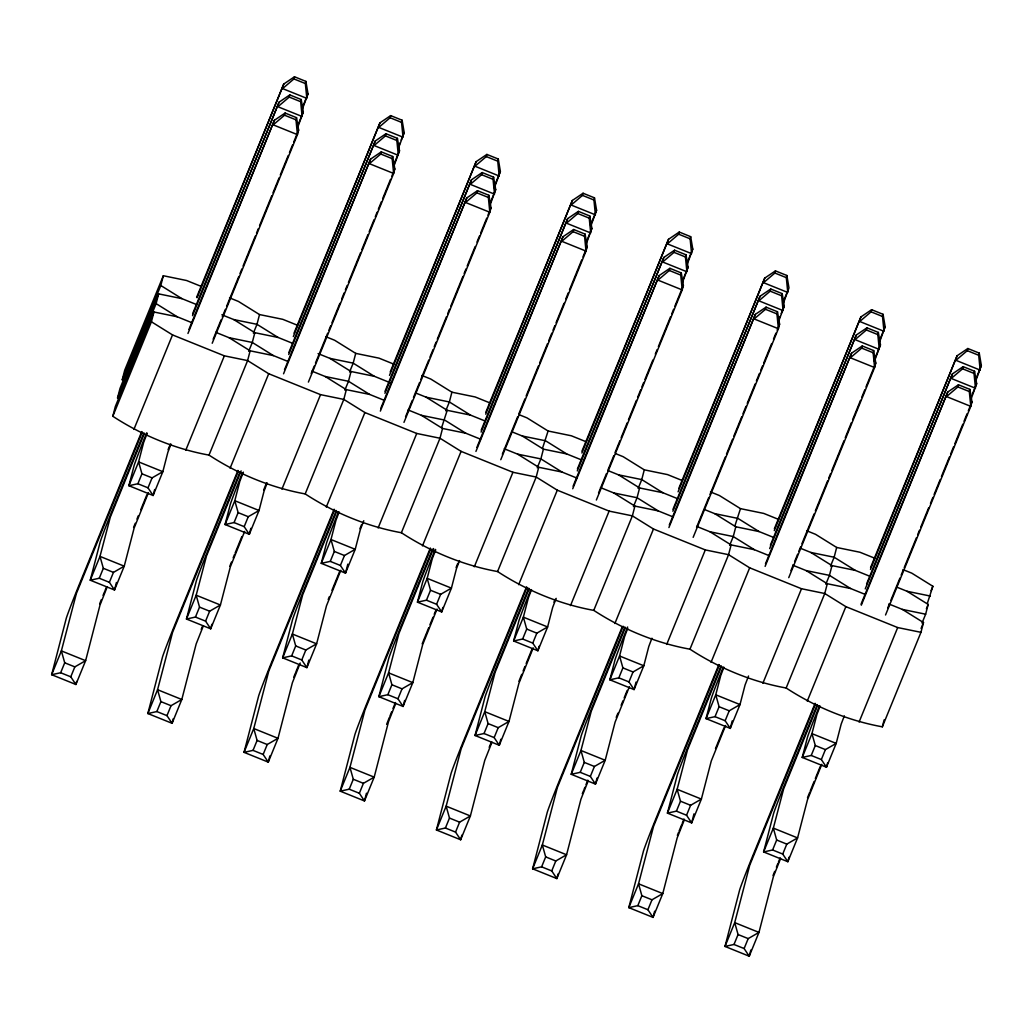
<?xml version="1.0" encoding="UTF-8"?>
<svg xmlns="http://www.w3.org/2000/svg" width="1033" height="1033" viewBox="0 0 1033 1033"><rect width="100%" height="100%" fill="white"/><g stroke="black" fill="none" stroke-linecap="round" stroke-linejoin="round"><path stroke-width="1.5" d="M889.051 604.047L902.39 609.418L923.489 622.55L920.958 632.325L882.337 726.819C848.209 720.647 815.166 706.946 786.152 688.004C752.024 681.832 718.981 668.131 689.954 649.189C655.826 643.017 622.783 629.304 593.768 610.374C559.641 604.202 526.598 590.489 497.57 571.546C463.443 565.374 430.399 551.674 401.385 532.731C367.244 526.559 334.201 512.859 305.187 493.916C271.059 487.744 238.016 474.031 209.002 455.101C174.861 448.916 141.818 435.216 112.804 416.273L115.334 406.511L153.943 312.005L177.211 316.769L192.009 322.748M112.804 416.273L151.412 321.779L153.943 312.005M158.63 293.876L120.022 388.369L117.491 398.144L156.112 303.637L158.63 293.876L181.898 298.64L196.709 304.619M163.33 275.734L124.709 370.24L122.178 380.015L160.799 285.508L163.33 275.734L186.586 280.511L201.396 286.477M76.687 681.393L75.887 684.492L51.65 674.704L66.319 618.121A34.735 0.826 -68 0 1 78.805 585.646L141.741 431.587M116.445 582.47L114.495 589.985L90.258 580.21L100.24 541.757A34.735 0.826 -68 0 1 112.726 509.282L143.936 432.892M154.666 489.5L153.116 495.491L128.88 485.704L134.161 465.392A34.735 0.826 -68 0 1 146.647 432.917M212.204 343.253L297.439 134.639L298.627 130.068L296.536 117.659L285.108 113.049L274.391 120.28L187.954 333.478M297.866 126.943L303.315 111.938L301.223 99.53L289.795 94.92L279.078 102.151L192.525 315.659M301.933 110.324L308.002 93.796L305.91 81.4L294.482 76.778L283.765 84.022L197.122 297.736M296.536 117.659L295.98 119.815L297.439 134.639L273.203 124.851L284.54 115.205L285.108 113.049M301.223 99.53L300.668 101.686L302.127 116.497L277.89 106.722L289.24 97.076L289.795 94.92M305.91 81.4L305.355 83.544L306.827 98.367L282.59 88.593L293.927 78.934L294.482 76.778M215.716 332.316L229.042 337.688L250.141 350.82L247.61 360.594L209.002 455.101M221.875 314.781L233.729 319.559L254.828 332.691L252.297 342.465L248.682 351.323M229.533 297.84L238.416 301.429L259.515 314.561L256.985 324.323L253.369 333.181M173.286 718.658L172.085 723.307L147.848 713.532L162.517 656.936A34.735 0.826 -68 0 1 174.99 624.474L237.939 470.415M211.855 624.294L210.693 628.813L186.457 619.025L196.438 580.572A34.735 0.826 -68 0 1 208.911 548.11L240.121 471.707M250.851 528.315L249.302 534.306L225.065 524.532L230.359 504.207A34.735 0.826 -68 0 1 242.277 473.14M308.389 382.081L393.638 173.454L394.813 168.883L392.721 156.487L381.293 151.864L370.576 159.108L283.546 373.791M394.051 165.771L399.513 150.753L397.421 138.345L385.98 133.735L375.263 140.966L288.711 354.487M398.131 149.139L404.2 132.611L402.108 120.215L390.668 115.606L379.963 122.837L293.32 336.551M392.721 156.487L392.166 158.63L393.638 173.454L369.401 163.679L380.738 154.02L381.293 151.864M397.421 138.345L396.853 140.501L398.325 155.324L374.088 145.537L385.425 135.891L385.98 133.735M402.108 120.215L401.553 122.372L403.012 137.182L378.775 127.408L390.112 117.749L390.668 115.606M311.901 371.131L325.227 376.516L346.326 389.648L343.808 399.409L305.187 493.916M318.074 353.596L329.927 358.374L351.013 371.506L348.495 381.28L344.867 390.138M325.731 336.655L334.615 340.244L355.714 353.376L353.183 363.151L349.567 372.009M269.871 755.936L268.27 762.122L244.033 752.347L258.702 695.751A34.735 0.826 -68 0 1 271.188 663.289L334.124 509.23M308.828 660.113L306.891 667.628L282.655 657.84L292.623 619.387A34.735 0.826 -68 0 1 305.109 586.925L336.319 510.534M347.824 564.147L345.5 573.121L321.263 563.347L326.544 543.022A34.735 0.826 -68 0 1 338.462 511.955M403.968 422.381L489.823 212.269L491.011 207.698L488.919 195.302L477.491 190.692L466.774 197.923L380.351 411.108M490.249 204.586L495.698 189.568L493.606 177.159L482.179 172.55L471.461 179.794L384.909 393.302M494.329 187.954L500.385 171.439L498.293 159.03L486.866 154.421L476.148 161.652L389.506 375.366M488.919 195.302L488.364 197.458L489.823 212.269L465.586 202.494L476.923 192.835L477.491 190.692M493.606 177.159L493.051 179.316L494.523 194.139L470.286 184.352L481.623 174.706L482.179 172.55M498.293 159.03L497.738 161.187L499.21 176.01L474.973 166.223L486.311 156.577L486.866 154.421M408.1 409.946L421.425 415.331L442.524 428.463L439.993 438.237L401.385 532.731M415.744 393.018L426.113 397.189L447.212 410.321L441.672 427.481M421.916 375.47L430.8 379.059L451.899 392.191L449.368 401.966L445.752 410.824M366.47 793.202L364.468 800.949L340.231 791.162L354.9 734.579A34.735 0.826 -68 0 1 367.374 702.104L430.322 548.045M404.639 700.426L403.077 706.443L378.84 696.668L388.821 658.202A34.735 0.826 -68 0 1 401.295 625.74L432.504 549.349M442.847 607.456L441.698 611.949L417.448 602.162L422.742 581.837A34.735 0.826 -68 0 1 435.229 549.375M500.773 459.711L586.021 251.096L587.196 246.525L585.104 234.117L573.677 229.507L562.959 236.738L475.929 451.421M586.447 243.401L591.896 228.383L589.804 215.987L578.364 211.365L567.659 218.609L481.094 432.117M591.121 225.284L596.583 210.254L594.491 197.845L583.064 193.236L572.347 200.467L485.704 414.181M585.104 234.117L584.549 236.273L586.021 251.096L561.784 241.309L573.121 231.663L573.677 229.507M589.804 215.987L589.236 218.144L590.708 232.954L566.471 223.18L577.809 213.521L578.364 211.365M594.491 197.845L593.936 200.002L595.395 214.825L571.159 205.038L582.496 195.392L583.064 193.236M504.285 448.774L517.61 454.146L538.709 467.278L536.192 477.052L497.57 571.546M511.942 431.833L522.311 436.016L543.41 449.148L540.879 458.91L537.25 467.781M519.586 414.892L526.998 417.874L548.097 431.006L542.545 448.167M461.854 835.116L460.653 839.764L436.417 829.977L451.085 773.394A34.735 0.826 -68 0 1 463.572 740.919L526.507 586.873M500.824 739.254L499.275 745.258L475.038 735.483L485.006 697.03A34.735 0.826 -68 0 1 497.493 664.555L528.702 588.164M539.045 646.271L537.883 650.764L513.646 640.976L518.94 620.665A34.735 0.826 -68 0 1 530.846 589.598M596.364 500.024L682.206 289.911L683.394 285.34L681.302 272.932L669.875 268.322L659.157 275.566L572.734 488.751M682.025 283.713L688.081 267.211L685.989 254.802L674.562 250.193L663.845 257.424L577.292 470.932M687.319 264.099L692.769 249.069L690.677 236.673L679.249 232.051L668.532 239.294L581.902 453.009M681.302 272.932L680.747 275.088L682.206 289.911L657.969 280.124L669.319 270.478L669.875 268.322M685.989 254.802L685.434 256.959L686.906 271.769L662.67 261.995L674.007 252.349L674.562 250.193M690.677 236.673L690.121 238.817L691.594 253.64L667.357 243.865L678.694 234.207L679.249 232.051M600.483 487.589L613.809 492.961L634.908 506.093L632.377 515.867L593.768 610.374M608.127 470.648L618.496 474.831L639.595 487.963L637.064 497.738L633.449 506.596M615.784 453.707L623.183 456.702L644.282 469.834L641.764 479.596L638.136 488.454M558.052 873.944L556.852 878.579L532.615 868.805L547.283 812.209A34.735 0.826 -68 0 1 559.757 779.747L622.098 627.173M597.022 778.069L595.46 784.086L571.223 774.298L581.205 735.845A34.735 0.826 -68 0 1 593.691 703.383L624.9 626.979M636.018 682.103L634.081 689.579L609.844 679.804L615.126 659.48A34.735 0.826 -68 0 1 627.612 627.018M693.156 537.354L778.404 328.726L779.592 324.155L777.5 311.759L766.06 307.137L755.343 314.381L668.919 527.566M778.211 322.528L784.279 306.026L782.188 293.617L770.747 289.008L760.043 296.239L672.87 511.245M783.505 302.914L788.967 287.897L786.875 275.488L775.447 270.878L764.73 278.109L678.087 491.824M777.5 311.759L776.932 313.903L778.404 328.726L754.167 318.952L765.505 309.293L766.06 307.137M782.188 293.617L781.632 295.774L783.091 310.597L758.855 300.81L770.192 291.164L770.747 289.008M786.875 275.488L786.32 277.645L787.779 292.455L763.542 282.68L774.879 273.035L775.447 270.878M696.668 526.404L710.007 531.788L731.093 544.92L728.575 554.682L689.954 649.189M704.325 509.463L714.694 513.646L735.793 526.778L733.262 536.553L729.647 545.411M710.497 491.928L719.381 495.517L740.48 508.649L734.928 525.797M654.638 911.209L653.037 917.394L628.8 907.62L643.469 851.024A34.735 0.826 -68 0 1 655.955 818.562L718.903 664.503M693.982 813.875L691.658 822.901L667.421 813.113L677.39 774.66A34.735 0.826 -68 0 1 689.876 742.198L721.086 665.807M732.203 720.918L730.266 728.394L706.03 718.619L711.324 698.295A34.735 0.826 -68 0 1 723.229 667.228M788.747 577.654L874.602 367.541L875.777 362.983L873.686 350.574L862.258 345.965L851.541 353.196L765.117 566.381M874.409 361.356L880.465 344.841L878.373 332.432L866.945 327.823L856.228 335.066L769.675 548.575M879.703 341.729L885.152 326.712L883.06 314.303L871.632 309.693L860.915 316.924L774.285 530.639M873.686 350.574L873.13 352.731L874.602 367.541L850.366 357.767L861.703 348.121L862.258 345.965M878.373 332.432L877.818 334.589L879.29 349.412L855.053 339.637L866.39 329.979L866.945 327.823M883.06 314.303L882.505 316.46L883.977 331.283L859.74 321.495L871.077 311.85L871.632 309.693M792.866 565.219L806.192 570.603L827.291 583.735L824.76 593.51L786.152 688.004M800.51 548.291L810.879 552.474L831.978 565.606L829.447 575.368L825.832 584.226M806.683 530.742L815.566 534.332L836.665 547.464L834.148 557.239L830.519 566.097M750.836 950.024L749.235 956.222L724.998 946.435L739.667 889.852A34.735 0.826 -68 0 1 752.14 857.377L815.089 703.318M789.018 857.209L787.843 861.716L763.607 851.941L773.588 813.487A34.735 0.826 -68 0 1 786.074 781.013L817.284 704.622M827.627 762.728L826.465 767.222L802.228 757.434L807.509 737.11A34.735 0.826 -68 0 1 819.427 706.055M885.539 614.984L970.788 406.369L971.976 401.798L969.884 389.389L958.443 384.78L947.739 392.011L861.302 605.209M971.214 398.673L976.663 383.656L974.571 371.26L963.143 366.65L952.426 373.881L865.254 588.887M975.901 380.557L981.35 365.527L979.258 353.118L967.831 348.508L957.113 355.752L870.47 569.454M969.884 389.389L969.316 391.546L970.788 406.369L946.551 396.582L957.888 386.936L958.443 384.78M974.571 371.26L974.016 373.417L975.475 388.227L951.238 378.452L962.575 368.794L963.143 366.65M979.258 353.118L978.703 355.275L980.162 370.098L955.925 360.31L967.275 350.665L967.831 348.508M882.337 726.819L884.145 719.846M922.03 623.054L925.645 614.196L928.176 604.421L907.077 591.289L896.709 587.106M927.324 603.44L932.864 586.279L911.765 573.147L902.881 569.57M170.987 444.125L167.837 452.364L162.84 471.681L153.116 495.491L148.003 487.834L137.88 483.741L128.88 485.704L138.603 461.893L143.677 442.331L147.164 433.318M267.173 482.94L264.035 491.191L259.038 510.496L249.302 534.306L244.188 526.649L234.078 522.556L225.065 524.532L234.801 500.721L239.876 481.146L243.362 472.133M339.134 511.981L335.983 520.219L330.986 539.536L321.263 563.347L330.263 561.384L340.386 565.464L345.5 573.121L355.223 549.311L360.297 529.748L363.784 520.735M459.556 560.583L456.418 568.821L451.421 588.139L441.698 611.949L436.585 604.279L426.461 600.199L417.448 602.162L427.184 578.351L432.259 558.776L435.745 549.776M531.517 589.623L528.367 597.862L523.369 617.166L513.646 640.976L522.646 639.014L532.77 643.107L537.883 650.764L547.619 626.954L552.681 607.378L556.167 598.365M627.702 628.438L624.565 636.677L619.568 655.994L609.844 679.804L618.844 677.842L628.968 681.922L634.081 689.579L643.804 665.769L648.801 646.464L651.939 638.213M723.901 667.253L720.75 675.492L715.766 694.809L706.03 718.619L715.03 716.657L725.153 720.737L730.266 728.394L740.002 704.583L745.064 685.021L748.551 676.008M820.099 706.068L816.948 714.32L811.951 733.624L802.228 757.434L811.228 755.472L821.351 759.552L826.465 767.222L836.188 743.411L841.185 724.094L844.335 715.856M103.042 595.434L104.423 592.038M136.963 519.07L138.345 515.674M233.148 557.885L234.53 554.489M295.877 671.941L298.627 665.2M426.461 633.255L425.544 635.527A34.735 0.826 -68 0 0 422.174 643.908M583.994 789.522L584.923 787.262M681.573 824.954L680.192 828.35A34.735 0.826 -68 0 0 679.055 831.152M776.39 867.165L777.759 863.769M810.311 790.8L814.12 781.439M133.903 429.405L172.511 334.912L151.412 321.779M196.606 297.336L283.765 84.022M142.192 432.181L76.377 593.536L61.373 650.893L51.65 674.704L60.65 672.741L70.773 676.822L75.887 684.492L85.623 660.681L99.994 605.106L107.212 586.86M192.629 313.709L279.078 102.151M144.336 433.563L110.299 517.171L99.994 556.4L90.258 580.21L99.271 578.248L109.382 582.328L114.495 589.985L124.231 566.174L134.122 528.083L148.455 492.599M188.923 329.437L274.391 120.28M60.65 672.741L64.717 662.799L61.373 650.893L85.623 660.681L74.841 666.879L70.773 676.822M99.271 578.248L103.326 568.305L99.994 556.4L124.231 566.174L113.449 572.385L109.382 582.328M137.88 483.741L141.947 473.798L138.603 461.893L162.84 471.681L152.071 477.879L148.003 487.834M105.03 590.553L106.244 587.57M301.907 108.71L308.002 93.796M140.772 509.721L146.867 494.82M297.84 125.342L303.315 111.938M213.16 339.211L221.101 319.791M222.315 316.808L225.375 309.332M226.589 306.349L238.804 276.47M240.018 273.487L241.851 269.006M243.078 266.01L255.28 236.131M256.507 233.148L258.34 228.667M259.554 225.672L271.769 195.805M272.983 192.809L279.091 177.87M280.317 174.887L288.246 155.466M289.472 152.471L292.52 145.007M293.746 142.012L298.627 130.068M185.733 450.323L224.355 355.83L247.61 360.594L268.709 373.726L320.54 394.645L343.808 399.409L364.894 412.541L416.738 433.46L439.993 438.237L461.092 451.369L512.923 472.275L536.192 477.052L557.291 490.184L609.121 511.103L632.377 515.867L653.476 528.999L705.307 549.918L728.575 554.682L749.674 567.814L801.505 588.733L824.76 593.51L845.859 606.642L897.69 627.56L920.958 632.325M230.088 468.22L268.709 373.726M294.018 333.168L379.963 122.837M238.378 470.996L172.563 632.351L157.571 689.721L147.848 713.532L156.848 711.556L166.972 715.649L172.085 723.307L181.808 699.496L196.18 643.921L203.411 625.688M288.827 352.524L375.263 140.966M241.141 470.893L206.484 555.986L196.18 595.215L186.457 619.025L195.457 617.063L205.58 621.143L210.693 628.813L220.416 605.002L230.32 566.897L244.653 531.414M284.514 369.749L370.576 159.108M156.848 711.556L160.903 701.614L157.571 689.721L181.808 699.496L171.026 705.707L166.972 715.649M195.457 617.063L199.524 607.12L196.18 595.215L220.416 605.002L209.647 611.2L205.58 621.143M234.078 522.556L238.132 512.613L234.801 500.721L259.038 510.496L248.256 516.707L244.188 526.649M201.215 629.368L202.442 626.385M398.105 147.538L399.926 143.058M401.153 140.075L404.2 132.611M235.137 553.004L241.838 536.618M394.025 164.157L399.513 150.753M311.191 373.546L314.239 366.082M315.465 363.099L327.668 333.22M328.894 330.224L330.728 325.744M331.942 322.761L339.883 303.34M341.703 298.86L344.157 292.881M345.371 289.899L347.204 285.405M348.418 282.422L360.633 252.543M361.86 249.56L367.955 234.62M369.181 231.624L374.062 219.68M375.289 216.685L377.11 212.204M378.336 209.221L381.384 201.745M382.61 198.762L390.539 179.342M391.765 176.359L394.813 168.883M281.932 489.138L320.54 394.645M326.286 507.048L364.894 412.541M390.203 371.996L476.148 161.652M334.576 509.811L268.761 671.166L253.769 728.536L244.033 752.347L253.033 750.384L263.157 754.464L268.27 762.122L278.006 738.311L292.378 682.736L300.216 663.005M385.012 391.339L471.461 179.794M336.732 511.206L302.682 594.801L292.378 634.03L282.655 657.84L291.655 655.878L301.778 659.971L306.891 667.628L316.614 643.817L326.505 605.725L340.838 570.242M380.699 408.564L466.774 197.923M253.033 750.384L257.101 740.441L253.769 728.536L278.006 738.311L267.224 744.522L263.157 754.464M291.655 655.878L295.709 645.935L292.378 634.03L316.614 643.817L305.833 650.015L301.778 659.971M330.263 561.384L334.33 551.441L330.986 539.536L355.223 549.311L344.454 555.522L340.386 565.464M494.291 186.353L500.385 171.439M331.942 590.334L339.857 570.965M490.223 202.972L495.698 189.568M405.543 416.854L412.257 400.417M413.484 397.434L419.592 382.494M420.805 379.498L428.747 360.078M429.96 357.095L433.021 349.632M434.234 346.636L436.068 342.155M437.295 339.173L446.45 316.757M447.663 313.774L449.497 309.293M450.724 306.297L462.926 276.418M464.153 273.435L465.986 268.954M467.2 265.972L475.141 246.551M476.975 242.058L479.415 236.092M480.629 233.096L486.737 218.157M487.963 215.174L491.011 207.698M378.117 527.966L416.738 433.46M422.484 545.863L461.092 451.369M485.794 412.296L572.347 200.467M430.761 548.639L364.946 709.981L349.955 767.351L340.231 791.162L349.231 789.199L359.355 793.279L364.468 800.949L374.191 777.139L388.563 721.55L395.794 703.318M481.21 430.167L567.659 218.609M433.524 548.536L398.867 633.616L388.576 672.857L378.84 696.668L387.84 694.692L397.963 698.786L403.077 706.443L412.813 682.632L422.704 644.54L437.036 609.057M476.897 447.379L562.959 236.738M349.231 789.199L353.299 779.256L349.955 767.351L374.191 777.139L363.409 783.337L359.355 793.279M387.84 694.692L391.907 684.75L388.576 672.857L412.813 682.632L402.031 688.843L397.963 698.786M426.461 600.199L430.516 590.256L427.184 578.351L451.421 588.139L440.639 594.337L436.585 604.279M392.992 708.496L395.432 702.53M590.489 225.168L596.583 210.254M426.913 632.131L428.747 627.664M429.96 624.681L433.008 617.23M434.222 614.248L436.055 609.78M587.015 240.302L591.896 228.383M502.348 454.171L517.61 416.828M518.837 413.846L524.932 398.906M526.159 395.91L538.361 366.031M539.588 363.048L547.529 343.627M548.743 340.645L551.803 333.168M553.017 330.186L554.85 325.705M556.064 322.709L564.005 303.289M565.839 298.808L568.279 292.83M569.493 289.847L581.708 259.967M582.935 256.985L587.196 246.525M474.315 566.781L512.923 472.275M518.669 584.678L557.291 490.184M581.979 451.124L668.532 239.294M526.959 587.454L461.144 748.809L446.153 806.166L436.417 829.977L445.417 828.014L455.54 832.107L460.653 839.764L470.389 815.954L484.761 760.378L491.992 742.146M577.408 468.982L663.845 257.424M529.116 588.836L495.065 672.444L484.761 711.672L475.038 735.483L484.038 733.52L494.161 737.601L499.275 745.258L508.998 721.447L518.889 683.355L533.222 647.872M573.083 486.207L659.157 275.566M445.417 828.014L449.484 818.071L446.153 806.166L470.389 815.954L459.608 822.165L455.54 832.107M484.038 733.52L488.093 723.578L484.761 711.672L508.998 721.447L498.216 727.658L494.161 737.601M522.646 639.014L526.714 629.071L523.369 617.166L547.619 626.954L536.837 633.164L532.77 643.107M489.19 747.311L491.011 742.843M687.294 262.498L692.769 249.069M523.111 670.946L524.932 666.479M526.159 663.496L532.24 648.595M682 282.099L688.081 267.211M598.546 492.999L606.474 473.579M607.701 470.583L613.809 455.643M615.022 452.661L619.903 440.704M621.13 437.721L627.238 422.781M628.451 419.798L636.393 400.378M637.606 397.382L640.667 389.919M641.88 386.923L643.714 382.442M644.941 379.46L652.869 360.039M655.309 354.061L657.143 349.58M658.37 346.597L670.572 316.718M671.799 313.722L673.632 309.241M674.846 306.259L683.394 285.34M570.5 605.596L609.121 511.103M614.867 623.506L653.476 528.999M678.784 488.441L764.73 278.109M623.157 626.269L557.329 787.624L542.338 844.994L532.615 868.805L541.615 866.842L551.738 870.922L556.852 878.579L566.575 854.769L580.946 799.193L588.177 780.961M672.987 509.282L760.043 296.239M625.301 627.664L591.25 711.259L580.959 750.487L571.223 774.298L580.223 772.335L590.347 776.416L595.46 784.086L605.196 760.275L615.087 722.17L629.42 686.687M669.281 525.022L755.343 314.381M541.615 866.842L545.682 856.886L542.338 844.994L566.575 854.769L555.793 860.98L551.738 870.922M580.223 772.335L584.291 762.393L580.959 750.487L605.196 760.275L594.414 766.473L590.347 776.416M618.844 677.842L622.899 667.886L619.568 655.994L643.804 665.769L633.022 671.979L628.968 681.922M585.982 784.641L587.816 780.16M783.479 301.313L788.36 289.382M621.13 705.294L622.951 700.826M624.177 697.843L627.212 690.393M778.185 320.927L780.018 316.46M781.232 313.477L784.279 306.026M696.565 527.334L708.78 497.454M709.994 494.471L725.256 457.115M726.483 454.133L732.578 439.193M733.804 436.197L741.746 416.777M742.959 413.794L746.007 406.331M747.233 403.335L755.175 383.914M756.388 380.932L759.436 373.455M760.662 370.473L762.496 365.992M763.71 362.996L771.651 343.576M773.485 339.095L775.925 333.117M777.139 330.134L779.592 324.155M666.698 644.424L705.307 549.918M711.053 662.321L749.674 567.814M774.363 528.754L860.915 316.924M719.342 665.084L653.527 826.439L638.536 883.809L628.8 907.62L637.813 905.657L647.923 909.737L653.037 917.394L662.773 893.584L677.144 838.008L684.375 819.776M770.398 545.127L856.228 335.066M721.499 666.479L687.449 750.074L677.144 789.302L667.421 813.113L676.421 811.15L686.545 815.244L691.658 822.901L701.381 799.09L711.272 760.998L725.605 725.515M765.466 563.837L851.541 353.196M637.813 905.657L641.867 895.714L638.536 883.809L662.773 893.584L651.991 899.795L647.923 909.737M676.421 811.15L680.489 801.208L677.144 789.302L701.381 799.09L690.599 805.301L686.545 815.244M715.03 716.657L719.097 706.714L715.766 694.809L740.002 704.583L729.221 710.794L725.153 720.737M682.18 823.456L684.014 818.988M879.677 340.141L885.152 326.712M715.495 748.589L724.017 727.723M874.383 359.742L880.465 344.841M790.929 570.629L793.37 564.651M794.597 561.668L797.644 554.204M798.858 551.209L800.691 546.728M801.918 543.745L814.12 513.866M815.347 510.87L827.549 480.991M828.776 478.008L830.609 473.527M831.823 470.544L844.038 440.665M845.252 437.669L851.36 422.729M852.587 419.747L860.515 400.326M861.742 397.343L864.789 389.867M866.016 386.884L875.777 362.983M762.883 683.239L801.505 588.733M807.251 701.136L845.859 606.642M870.561 567.569L957.113 355.752M815.541 703.912L749.713 865.267L734.721 922.624L724.998 946.435L733.998 944.472L744.122 948.552L749.235 956.222L758.958 932.412L773.343 876.823L780.561 858.591M866.584 583.942L952.426 373.881M817.684 705.294L783.647 788.889L773.343 828.13L763.607 851.941L772.607 849.978L782.73 854.059L787.843 861.716L797.579 837.905L807.47 799.813L821.803 764.33M861.057 604.15L947.739 392.011M733.998 944.472L738.066 934.529L734.721 922.624L758.958 932.412L748.189 938.61L744.122 948.552M772.607 849.978L776.674 840.023L773.343 828.13L797.579 837.905L786.797 844.116L782.73 854.059M811.228 755.472L815.295 745.529L811.951 733.624L836.188 743.411L825.406 749.609L821.351 759.552M778.378 862.284L780.199 857.803M975.862 378.956L981.35 365.527M815.334 778.469L820.215 766.551M972.402 394.089L976.663 383.656M887.734 607.959L889.568 603.479M890.782 600.483L899.937 578.08M901.163 575.084L902.997 570.603M904.211 567.621L916.426 537.741M917.64 534.758L919.473 530.278M920.7 527.282L928.628 507.862M930.462 503.381L932.902 497.402M934.129 494.42L940.224 479.48M941.45 476.497L949.379 457.077M950.605 454.081L953.653 446.618M954.879 443.622L962.808 424.201M964.034 421.219L967.082 413.742M968.308 410.76L971.976 401.798M859.082 722.054L897.69 627.56M931.056 590.708L932.864 586.279M926.369 608.85L928.176 604.421M921.074 628.464L923.489 622.55M259.515 314.561L282.771 319.326L297.581 325.305M233.729 319.559L256.985 324.323L278.084 337.455L292.894 343.434M254.828 332.691L278.084 337.455M355.714 353.376L378.969 358.141L393.78 364.12M229.042 337.688L252.297 342.465L273.396 355.597L288.207 361.563M329.927 358.374L353.183 363.151L374.282 376.283L390.564 382.856M250.141 350.82L273.396 355.597M351.013 371.506L374.282 376.283M451.899 392.191L475.167 396.956L489.978 402.935M325.227 376.516L348.495 381.28L369.594 394.412L384.405 400.391M426.113 397.189L449.368 401.966L470.467 415.098L485.278 421.077M346.326 389.648L369.594 394.412M447.212 410.321L470.467 415.098M548.097 431.006L571.352 435.784L586.163 441.762M421.425 415.331L444.681 420.095L465.78 433.227L480.59 439.206M522.311 436.016L545.566 440.781L566.665 453.913L581.476 459.892M442.524 428.463L465.78 433.227M543.41 449.148L566.665 453.913M644.282 469.834L667.55 474.599L682.361 480.577M517.61 454.146L540.879 458.91L561.978 472.042L576.788 478.021M618.496 474.831L641.764 479.596L662.85 492.728L677.661 498.707M538.709 467.278L561.978 472.042M639.595 487.963L662.85 492.728M740.48 508.649L763.736 513.414L778.546 519.392M613.809 492.961L637.064 497.738L658.163 510.87L672.974 516.849M714.694 513.646L737.949 518.424L759.048 531.556L773.859 537.522M634.908 506.093L658.163 510.87M735.793 526.778L759.048 531.556M836.665 547.464L859.934 552.242L874.744 558.207M710.007 531.788L733.262 536.553L754.361 549.685L769.172 555.664M810.879 552.474L834.148 557.239L855.247 570.371L870.044 576.349M731.093 544.92L754.361 549.685M831.978 565.606L855.247 570.371M806.192 570.603L829.447 575.368L850.546 588.5L865.357 594.479M907.077 591.289L930.333 596.054M827.291 583.735L850.546 588.5M902.39 609.418L925.645 614.196M293.927 78.934L305.355 83.544M390.112 117.749L401.553 122.372M486.311 156.577L497.738 161.187M582.496 195.392L593.936 200.002M678.694 234.207L690.121 238.817M774.879 273.035L786.32 277.645M871.077 311.85L882.505 316.46M967.275 350.665L978.703 355.275M289.24 97.076L300.668 101.686M385.425 135.891L396.853 140.501M481.623 174.706L493.051 179.316M577.809 213.521L589.236 218.144M674.007 252.349L685.434 256.959M770.192 291.164L781.632 295.774M866.39 329.979L877.818 334.589M962.575 368.794L974.016 373.417M284.54 115.205L295.98 119.815M380.738 154.02L392.166 158.63M476.923 192.835L488.364 197.458M573.121 231.663L584.549 236.273M669.319 270.478L680.747 275.088M765.505 309.293L776.932 313.903M861.703 348.121L873.13 352.731M957.888 386.936L969.316 391.546M172.511 334.912L224.355 355.83M141.947 473.798L152.071 477.879M238.132 512.613L248.256 516.707M334.33 551.441L344.454 555.522M430.516 590.256L440.639 594.337M526.714 629.071L536.837 633.164M622.899 667.886L633.022 671.979M719.097 706.714L729.221 710.794M815.295 745.529L825.406 749.609M103.326 568.305L113.449 572.385M199.524 607.12L209.647 611.2M295.709 645.935L305.833 650.015M391.907 684.75L402.031 688.843M488.093 723.578L498.216 727.658M584.291 762.393L594.414 766.473M680.489 801.208L690.599 805.301M776.674 840.023L786.797 844.116M64.717 662.799L74.841 666.879M160.903 701.614L171.026 705.707M257.101 740.441L267.224 744.522M353.299 779.256L363.409 783.337M449.484 818.071L459.608 822.165M545.682 856.886L555.793 860.98M641.867 895.714L651.991 899.795M738.066 934.529L748.189 938.61M160.799 285.508L181.898 298.64M156.112 303.637L177.211 316.769M807.496 797.799A34.735 0.826 -68 0 1 809.743 792.195M773.02 875.545A34.735 0.826 -68 0 1 774.685 871.374M677.377 835.348A34.735 0.826 -68 0 1 678.487 832.559M582.302 793.744A34.735 0.826 -68 0 1 583.425 790.929M386.639 724.34A34.735 0.826 -68 0 1 389.351 717.496M389.919 716.101A34.735 0.826 -68 0 1 391.61 711.892M293.721 677.286A34.735 0.826 -68 0 1 295.425 673.064M99.672 603.827A34.735 0.826 -68 0 1 101.337 599.644M616.223 717.367A34.735 0.826 -68 0 1 617.928 713.157M518.915 681.341A34.735 0.826 -68 0 1 521.73 674.342M328.21 599.514A34.735 0.826 -68 0 1 329.346 596.7M229.791 566.278A34.735 0.826 -68 0 1 231.457 562.094M133.593 527.45A34.735 0.826 -68 0 1 135.258 523.279M456.095 567.543A34.735 0.826 -68 0 1 457.761 563.372M553.959 602.187A34.735 0.826 -68 0 1 555.083 599.372M359.91 528.728A34.735 0.826 -68 0 1 361.576 524.557M263.712 489.913A34.735 0.826 -68 0 1 266.514 482.928M168.069 449.704A34.735 0.826 -68 0 1 170.316 444.1"/></g></svg>
